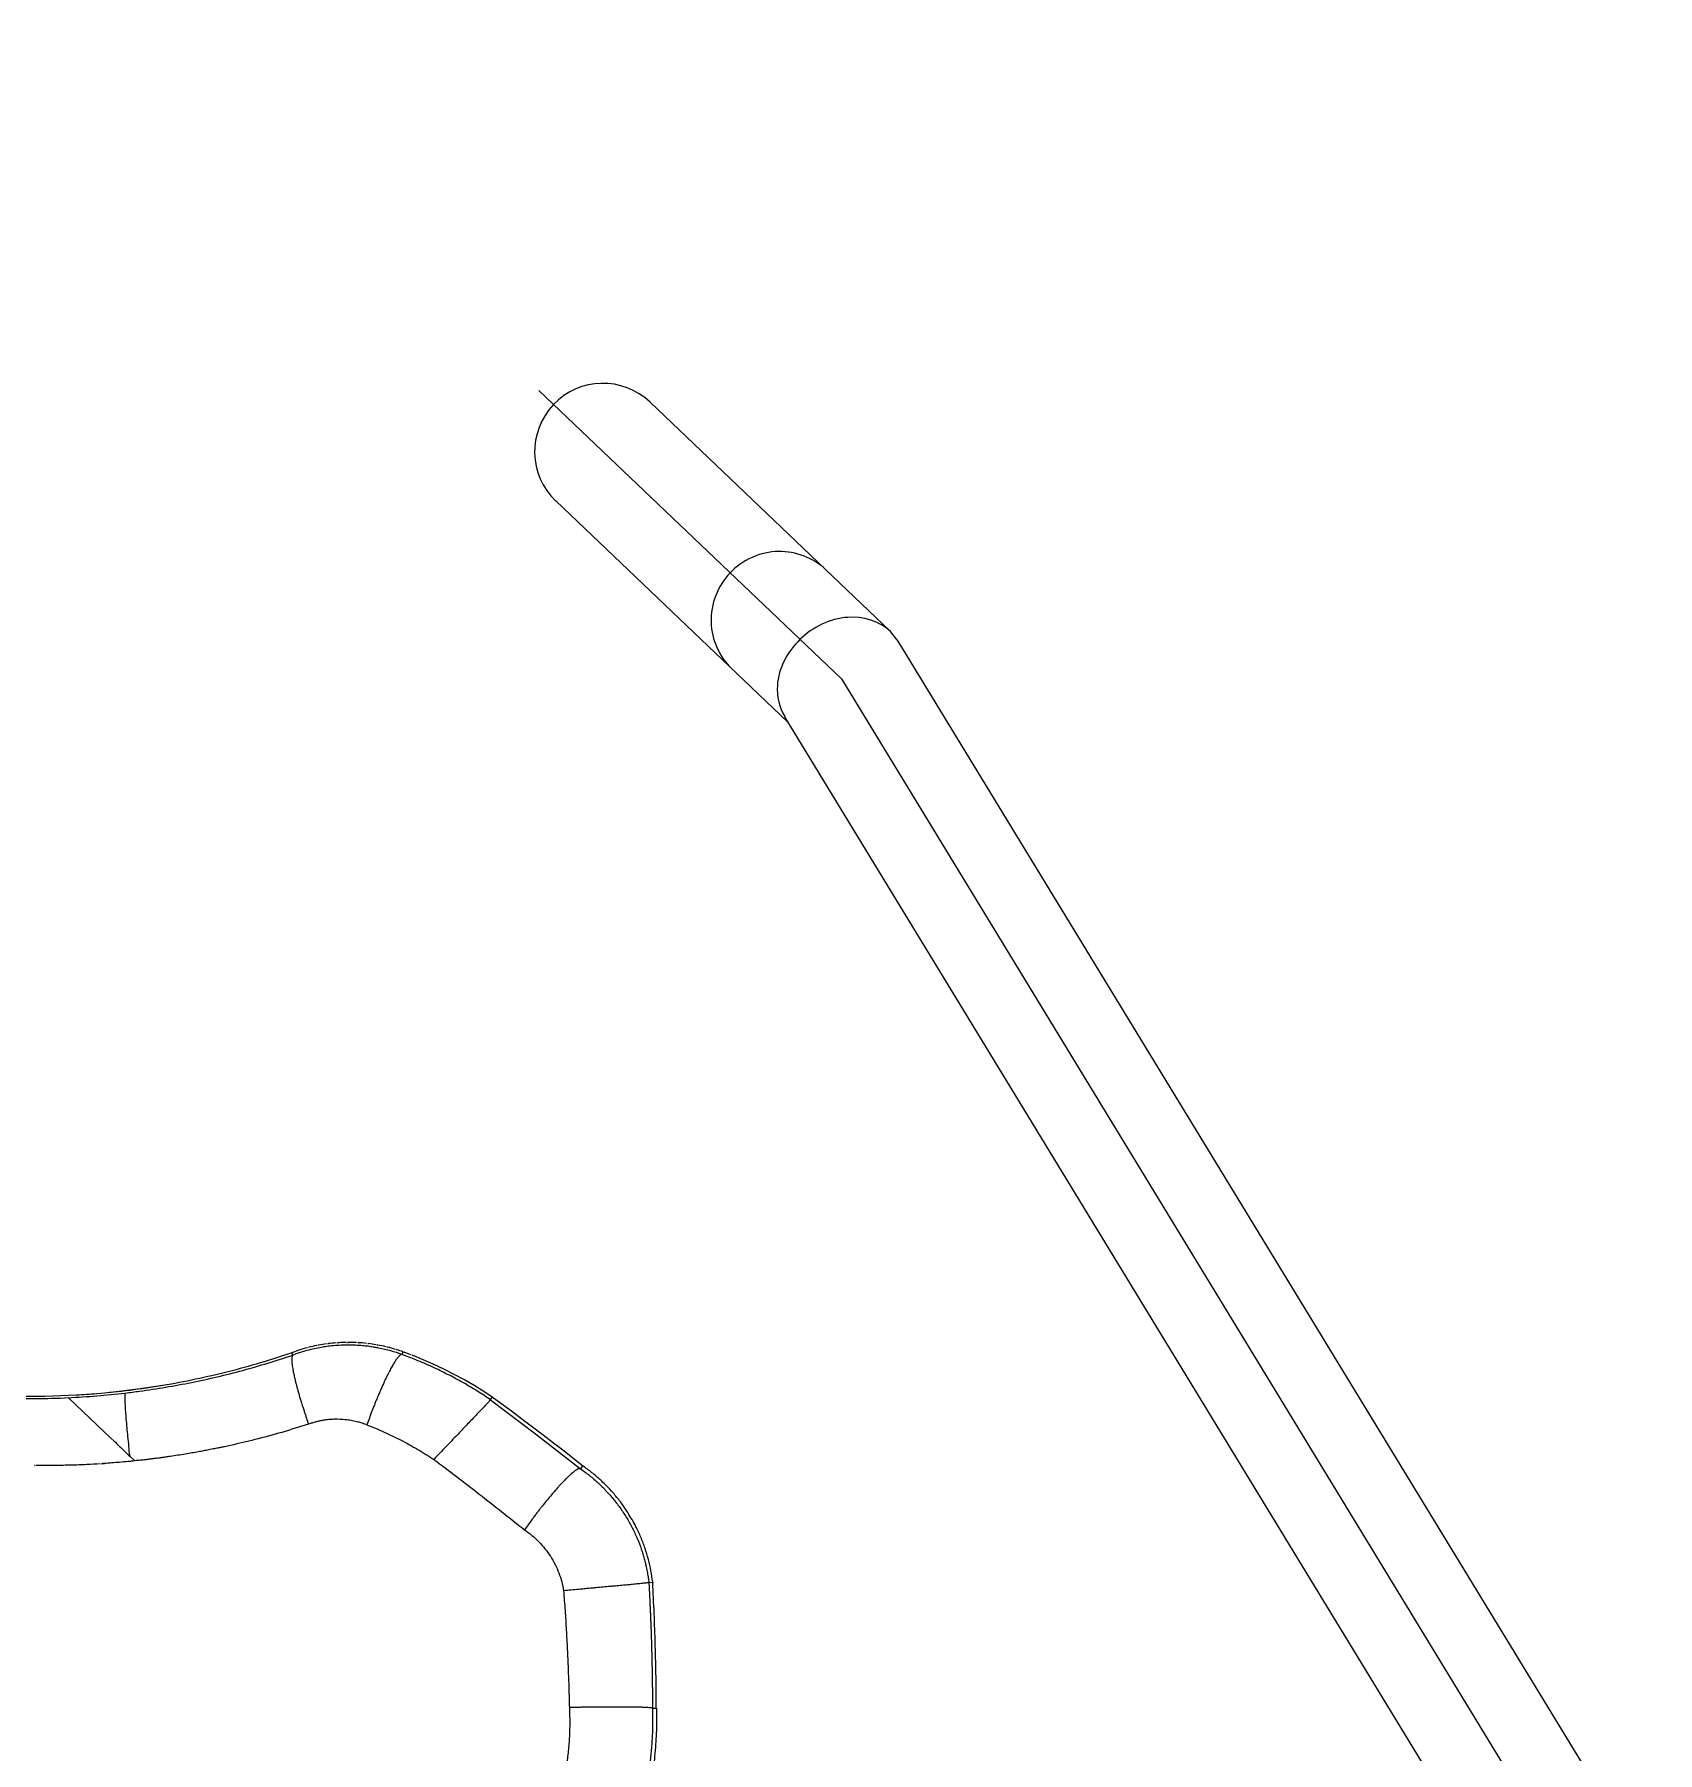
# Model space of a CAD drawing. Header units: millimetres. Extents: x 1145859089 to 1147511753, y -1047484727 to -1047247487.
# Drawn here: x 1146000061.6 to 1146000465.8, y -1047436193.3 to -1047435765.4 of the extents above; entities that cross this region are included whole.
import ezdxf
from ezdxf.xclip import XClip

# ---------------------------------------------------------------- set-up
doc = ezdxf.new("R2010")
doc.units = ezdxf.units.MM
doc.header["$LTSCALE"] = 100
doc.header["$MEASUREMENT"] = 0
doc.header["$XCLIPFRAME"] = 2
doc.linetypes.add('단지배치도$0$CENTER', pattern=[31, 30, -0.5, 0, -0.5])
doc.layers.get('0').update_dxf_attribs({"linetype": 'CONTINUOUS'})
doc.layers.add('XREF', color=135, linetype='CONTINUOUS')
doc.layers.add('단지배치도$0$W240910', color=135, linetype='CONTINUOUS')

# ---------------------------------------------------------------- blocks, each defined once
blk = doc.blocks.new('단지배치도$0$zw$9902')
at = {"layer": '단지배치도$0$W240910', "linetype": '단지배치도$0$CENTER'}
for p, q in [((62046.45, -64484.84), (62121.76, -64556.64)), ((62121.76, -64556.64), (62310.47, -64866.23))]:
    blk.add_line(p, q, dxfattribs=at)
at = {"layer": '단지배치도$0$W240910', "linetype": 'ByBlock', "ltscale": 20}
for p, q in [((62074.1, -64487.71), (62133.97, -64544.8)), ((62050.64, -64512.32), (62108.41, -64567.4)), ((62135.91, -64547.2), (62133.97, -64544.8)), ((62324.98, -64857.36), (62135.92, -64547.21)), ((62107.58, -64566.05), (62295.95, -64875.07)), ((61984.95, -64724.4), (61978.05, -64726.64)), ((61986.65, -64723.8), (61984.95, -64724.4)), ((61985.17, -64725), (61984.95, -64724.4)), ((61985.17, -64725), (61985.17, -64725)), ((62012.56, -64724.17), (62012.32, -64724.84)), ((62020.1, -64727.22), (62017.03, -64725.9)), ((62022.74, -64728.47), (62020.1, -64727.22)), ((61954.95, -64732.2), (61947.12, -64733.44)), ((62025.35, -64729.79), (62022.74, -64728.47)), ((62027.92, -64731.19), (62025.35, -64729.79)), ((62030.45, -64732.67), (62027.92, -64731.19)), ((61923.41, -64735.3), (61915.48, -64735.29)), ((61931.34, -64734.99), (61923.41, -64735.3)), ((61929.29, -64735.61), (61929.28, -64735.6)), ((61929.29, -64735.61), (61939.82, -64745.65)), ((61947.12, -64733.44), (61939.24, -64734.37)), ((62032.93, -64734.21), (62030.45, -64732.67)), ((62034.79, -64735.44), (62032.93, -64734.21)), ((62034.79, -64735.44), (62034.32, -64736.09)), ((62034.32, -64736.09), (62034.33, -64736.1)), ((62034.33, -64736.1), (62034.34, -64736.11)), ((62034.33, -64736.1), (62034.33, -64736.1)), ((62034.34, -64736.11), (62034.36, -64736.13)), ((62034.36, -64736.13), (62034.37, -64736.14)), ((62034.37, -64736.14), (62034.4, -64736.16)), ((62034.39, -64736.17), (62034.41, -64736.15)), ((62034.41, -64736.15), (62045.6, -64744.59)), ((62036.92, -64737.02), (62034.79, -64735.44)), ((62039.57, -64738.98), (62036.92, -64737.02)), ((62042.21, -64740.96), (62039.57, -64738.98)), ((62044.84, -64742.94), (62042.21, -64740.96)), ((62047.47, -64744.94), (62044.84, -64742.94)), ((62045.6, -64744.59), (62056.77, -64753.29)), ((62050.09, -64746.94), (62047.47, -64744.94)), ((61940.6, -64746.39), (61939.83, -64745.66)), ((62052.7, -64748.96), (62050.09, -64746.94)), ((62055.3, -64750.98), (62052.7, -64748.96)), ((61944.54, -64750.14), (61945.8, -64751.35)), ((61945.83, -64751.34), (61945.8, -64751.35)), ((62020.25, -64751.01), (62020.28, -64750.98)), ((62057.31, -64752.56), (62055.3, -64750.98)), ((62056.76, -64753.29), (62056.77, -64753.29)), ((62057.31, -64752.56), (62056.77, -64753.29)), ((62074.77, -64781.59), (62073.81, -64781.67)), ((62075.42, -64797.24), (62075.42, -64797.09)), ((62075.43, -64797.39), (62075.42, -64797.24)), ((62075.56, -64802.72), (62075.47, -64799.09)), ((62074.71, -64812.92), (62075.68, -64812.9))]:
    blk.add_line(p, q, dxfattribs=at)
at = {"layer": '단지배치도$0$W240910'}
for radius, start in [(5249.43, 201.4083), (5399.43, 202.10162)]:
    blk.add_arc((56819.18, -60798.97), radius, start, 356.71209, dxfattribs=at)
at = {"layer": '단지배치도$0$W240910', "linetype": 'ByBlock', "ltscale": 20}
for centre, radius, start, end in [((62062.37, -64500.02), 17, 46.3647, 226.3647), ((61999.08, -64762.01), 40.19, 104.8255, 108.0269), ((61999.19, -64762.4), 40.59, 104.2759, 104.8318), ((61999.12, -64762.1), 40.28, 101.4057, 104.2789), ((61999.05, -64761.78), 39.95, 100.7635, 101.4026), ((61999.04, -64761.73), 39.9, 97.9218, 100.7633), ((61999.06, -64761.84), 40.01, 97.2465, 97.9236), ((61999.06, -64761.9), 40.07, 94.4225, 97.246), ((61999.07, -64761.94), 40.11, 93.6271, 94.4229), ((61999.06, -64761.92), 40.09, 90.8674, 93.6274), ((61999.06, -64761.85), 40.02, 90.4661, 90.8668), ((61999.06, -64761.81), 39.98, 89.9929, 90.4661), ((61999.06, -64761.89), 40.06, 87.205, 89.9922), ((61999.06, -64761.93), 40.1, 86.4479, 87.2055), ((61999.06, -64761.91), 40.08, 83.6503, 86.4481), ((61999.07, -64761.85), 40.02, 82.9548, 83.6498), ((61999.08, -64761.73), 39.9, 80.1308, 82.9566), ((61999.07, -64761.78), 39.96, 79.4802, 80.1305), ((61999.01, -64762.1), 40.28, 76.6117, 79.4773), ((61998.95, -64762.39), 40.58, 76.0534, 76.6146), ((61999, -64762.18), 40.35, 73.1026, 76.0561), ((61999.36, -64760.98), 39.1, 72.5015, 73.0864), ((61999.62, -64760.14), 38.22, 70.2149, 72.5079), ((61979.32, -64816.99), 98.59, 70.0921, 70.2921), ((61979.2, -64817.3), 98.93, 69.0366, 70.0916), ((61979.08, -64817.63), 99.28, 68.752, 69.0371), ((61978.94, -64817.97), 99.65, 67.5242, 68.7514), ((61919.59, -64531.14), 204.69, 270.4065, 272.7158), ((61919.98, -64535.21), 200.61, 272.6566, 276.7086), ((61919.69, -64532.8), 203.03, 276.7106, 277.7352), ((61921.45, -64716.46), 36.03, 268.9828, 269.6505), ((62037.18, -64785.86), 37.83, 6.4843, 6.6183), ((61466.61, -64814.87), 609.06, 1.67332, 3.13284), ((61466.61, -64814.87), 609.06, 0.18551, 1.64511)]:
    blk.add_arc(centre, radius, start, end, dxfattribs=at)
for points, knots in [([(62117.88, -64529.45), (62114.83, -64526.55), (62105.88, -64522.99), (62097.07, -64527.02), (62094.03, -64530.2)], [0, 0, 0, 0, 12.628093, 25.824969, 25.824969, 25.824969, 25.824969]), ([(62094.03, -64530.2), (62091, -64533.39), (62087.39, -64542.38), (62091.37, -64551.15), (62094.42, -64554.06)], [0, 0, 0, 0, 13.196875, 25.824969, 25.824969, 25.824969, 25.824969]), ([(62111.43, -64546.79), (62108.37, -64549.76), (62104.6, -64556.54), (62106.3, -64563.72), (62107.63, -64566.02)], [0, 0, 0, 0, 12.781271, 20.745186, 20.745186, 20.745186, 20.745186]), ([(61998.74, -64722.51), (61998.06, -64722.51), (61996.76, -64722.55), (61994.92, -64722.7), (61993.31, -64722.9), (61991.71, -64723.17), (61990.06, -64723.51), (61988.34, -64723.95), (61986.72, -64724.45), (61985.67, -64724.81), (61985.17, -64725)], [0, 0, 0, 0, 2.059288, 3.899753, 5.5213, 6.923845, 8.779453, 10.55639, 12.254625, 13.874128, 13.874128, 13.874128, 13.874128]), ([(62012.32, -64724.84), (62011.42, -64724.52), (62009.5, -64723.91), (62007.25, -64723.37), (62005.76, -64723.1), (62005.11, -64722.99), (62004.54, -64722.9), (62003.65, -64722.78), (62002.38, -64722.65), (62000.67, -64722.53), (61999.42, -64722.5), (61998.74, -64722.51)], [0, 0, 0, 0, 2.881319, 6.031147, 6.947928, 7.421278, 8.001605, 8.688921, 10.100092, 11.819439, 13.847041, 13.847041, 13.847041, 13.847041]), ([(61978.26, -64726.57), (61977.86, -64726.7), (61974.8, -64727.62), (61969.06, -64729.21), (61960.97, -64731.09), (61952.81, -64732.63), (61944.59, -64733.84), (61937.42, -64734.57), (61933, -64734.91), (61931.34, -64734.99)], [0, 0, 0, 0, 1.268591, 9.572434, 17.876043, 26.179379, 34.482432, 42.785216, 47.783932, 47.783932, 47.783932, 47.783932]), ([(61947.02, -64733.98), (61949.18, -64733.69), (61953.5, -64733.03), (61959.95, -64731.84), (61966.34, -64730.44), (61972.69, -64728.83), (61978.97, -64727.03), (61983.11, -64725.7), (61985.17, -64725)], [0, 0, 0, 0, 6.553541, 13.107395, 19.657698, 26.199822, 32.731156, 39.253913, 39.253913, 39.253913, 39.253913]), ([(61985.17, -64725), (61985.06, -64725.08), (61984.92, -64725.44), (61984.89, -64726.12), (61984.95, -64727.14), (61985.12, -64728.28), (61985.34, -64729.47), (61985.58, -64730.57), (61985.82, -64731.57), (61986.04, -64732.45), (61986.26, -64733.27), (61986.5, -64734.16), (61986.8, -64735.12), (61986.95, -64735.81), (61987.09, -64736.15)], [0, 0, 0, 0, 0.386577, 1.061927, 2.075916, 3.430424, 4.511722, 5.705098, 6.82224, 7.590985, 8.436215, 9.358547, 10.356819, 11.46101, 11.46101, 11.46101, 11.46101]), ([(62012.32, -64724.84), (62012.01, -64724.84), (62011.51, -64725.34), (62010.97, -64726.02), (62010.45, -64726.81), (62009.92, -64727.71), (62009.33, -64728.77), (62008.84, -64729.73), (62008.46, -64730.52), (62008.19, -64731.08), (62007.94, -64731.62), (62007.71, -64732.12), (62007.49, -64732.6), (62007.28, -64733.07), (62007.08, -64733.54), (62006.89, -64733.97), (62006.7, -64734.42), (62006.51, -64734.87), (62006.28, -64735.41), (62006.01, -64736.06), (62005.71, -64736.81), (62005.42, -64737.53), (62005.14, -64738.24), (62004.75, -64739.27), (62004.22, -64740.68), (62003.82, -64741.82), (62003.62, -64742.38)], [0, 0, 0, 0, 0.930778, 1.822635, 2.698098, 3.748874, 4.966424, 6.336361, 6.979675, 7.601023, 8.194445, 8.754886, 9.278129, 9.760713, 10.311777, 10.788105, 11.186525, 11.766369, 12.258329, 12.951947, 13.874187, 14.693756, 15.269929, 16.166147, 18.008381, 19.783573, 19.783573, 19.783573, 19.783573]), ([(62023.68, -64729.79), (62022.43, -64729.15), (62019.83, -64727.88), (62016.04, -64726.24), (62013.49, -64725.27), (62012.32, -64724.84)], [0, 0, 0, 0, 4.22334, 8.664264, 12.398343, 12.398343, 12.398343, 12.398343]), ([(62034.32, -64736.09), (62033.25, -64735.36), (62031, -64733.9), (62027.46, -64731.78), (62024.97, -64730.44), (62023.68, -64729.79)], [0, 0, 0, 0, 3.913393, 8.038625, 12.375794, 12.375794, 12.375794, 12.375794]), ([(61903.64, -64735.2), (61903.98, -64735.22), (61904.68, -64735.28), (61905.74, -64735.35), (61906.83, -64735.43), (61907.94, -64735.49), (61909.2, -64735.56), (61910.67, -64735.64), (61912.23, -64735.7), (61913.6, -64735.75), (61914.64, -64735.77), (61915.37, -64735.79), (61915.96, -64735.8), (61916.5, -64735.81), (61917.09, -64735.82), (61917.7, -64735.83), (61919.02, -64735.84), (61920.13, -64735.84), (61921.04, -64735.83)], [0, 0, 0, 0, 1.037321, 2.099868, 3.187633, 4.3006, 5.438746, 6.993786, 8.715072, 10.120908, 11.0973, 11.829743, 12.31834, 12.85877, 13.470586, 14.082351, 14.694073, 17.418788, 17.418788, 17.418788, 17.418788]), ([(61943.42, -64734.44), (61943.31, -64734.7), (61943.31, -64735.3), (61943.32, -64736.29), (61943.38, -64737.55), (61943.48, -64739.13), (61943.62, -64740.99), (61943.81, -64743.07), (61943.95, -64744.53), (61944.02, -64745.28)], [0, 0, 0, 0, 0.826395, 1.745737, 3.011497, 4.60525, 6.488135, 8.602852, 10.877877, 10.877877, 10.877877, 10.877877]), ([(61987.09, -64736.15), (61987.19, -64736.39), (61987.3, -64736.88), (61987.52, -64737.54), (61987.71, -64738.12), (61987.87, -64738.63), (61988.15, -64739.47), (61988.6, -64740.63), (61988.82, -64741.74), (61989.1, -64742.2)], [0, 0, 0, 0, 0.785509, 1.485574, 2.097317, 2.619131, 3.08624, 4.748278, 6.376057, 6.376057, 6.376057, 6.376057]), ([(62034.4, -64736.16), (62034.19, -64736.13), (62033.99, -64736.7), (62033.47, -64737.09), (62032.92, -64737.72), (62032.23, -64738.43), (62031.43, -64739.28), (62030.51, -64740.24), (62029.49, -64741.31), (62028.38, -64742.47), (62027.19, -64743.71), (62026, -64745.03), (62025.08, -64745.83), (62024.72, -64746.32)], [0, 0, 0, 0, 0.629204, 1.261724, 2.07872, 3.077214, 4.249248, 5.58909, 7.074568, 8.680518, 10.40106, 12.208852, 14.032259, 14.032259, 14.032259, 14.032259]), ([(61989.1, -64742.2), (61986.88, -64742.88), (61982.45, -64744.29), (61975.96, -64746.02), (61971.18, -64747.15), (61968.39, -64747.76), (61967.33, -64747.98), (61966.4, -64748.17), (61965.24, -64748.4), (61964.37, -64748.58), (61963.88, -64748.67)], [0, 0, 0, 0, 6.970844, 13.960153, 20.130537, 21.704696, 22.517268, 23.38058, 24.5609, 26.059001, 26.059001, 26.059001, 26.059001]), ([(62003.62, -64742.38), (62003.48, -64742.33), (62003.1, -64742.18), (62002.36, -64741.94), (62001.3, -64741.63), (62000.26, -64741.39), (61999.36, -64741.24), (61998.13, -64741.06), (61996.83, -64740.97), (61995.5, -64740.98), (61994.77, -64741.02), (61994.13, -64741.07), (61993.61, -64741.12), (61993.12, -64741.19), (61992.66, -64741.26), (61992.2, -64741.34), (61991.76, -64741.43), (61991.31, -64741.54), (61990.7, -64741.69), (61989.97, -64741.9), (61989.39, -64742.1), (61989.1, -64742.2)], [0, 0, 0, 0, 0.447889, 1.227569, 2.33458, 3.761479, 4.417731, 5.072633, 7.479468, 8.321554, 9.059096, 9.691757, 10.219254, 10.641465, 11.188179, 11.598801, 12.056191, 12.53337, 12.98429, 13.920151, 14.827012, 14.827012, 14.827012, 14.827012]), ([(62003.62, -64742.38), (62005.07, -64742.92), (62007.94, -64744.13), (62012.17, -64746.16), (62016.29, -64748.45), (62018.94, -64750.14), (62020.25, -64751.01)], [0, 0, 0, 0, 4.654605, 9.339655, 14.057769, 18.772347, 18.772347, 18.772347, 18.772347]), ([(61940.6, -64746.38), (61941.12, -64746.8), (61941.9, -64747.67), (61943.01, -64748.68), (61943.84, -64749.48), (61944.31, -64749.93), (61944.54, -64750.14)], [0, 0, 0, 0, 1.999883, 3.490576, 4.503334, 5.445999, 5.445999, 5.445999, 5.445999]), ([(61944.02, -64745.28), (61944.1, -64746.09), (61944.36, -64747.69), (61944.26, -64749.38), (61944.54, -64750.14)], [0, 0, 0, 0, 2.444196, 4.888729, 4.888729, 4.888729, 4.888729]), ([(61963.88, -64748.67), (61963.46, -64748.75), (61962.58, -64748.92), (61961.18, -64749.17), (61959.61, -64749.45), (61957.87, -64749.74), (61956.08, -64750.02), (61954.52, -64750.26), (61953.33, -64750.43), (61952.51, -64750.54), (61951.92, -64750.62), (61951.37, -64750.69), (61950.9, -64750.75), (61950.26, -64750.83), (61949.51, -64750.94), (61948.87, -64750.97), (61948.54, -64751.04)], [0, 0, 0, 0, 1.265254, 2.693625, 4.284414, 6.036974, 7.976404, 9.718938, 10.766561, 11.591929, 12.194976, 12.575584, 13.246166, 13.62651, 14.499451, 15.521988, 15.521988, 15.521988, 15.521988]), ([(62024.72, -64746.32), (62024.3, -64746.87), (62023.22, -64747.8), (62021.84, -64749.43), (62020.69, -64750.37), (62020.28, -64750.98)], [0, 0, 0, 0, 2.066728, 4.230388, 6.431366, 6.431366, 6.431366, 6.431366]), ([(61929.9, -64752.41), (61928.6, -64752.44), (61925.71, -64752.51), (61922.82, -64752.5), (61921.23, -64752.49)], [0, 0, 0, 0, 3.899777, 8.674294, 8.674294, 8.674294, 8.674294]), ([(61937.22, -64752.08), (61936.1, -64752.14), (61933.66, -64752.29), (61931.22, -64752.38), (61929.9, -64752.41)], [0, 0, 0, 0, 3.379338, 7.331471, 7.331471, 7.331471, 7.331471]), ([(61938.24, -64752), (61938.02, -64752.02), (61937.68, -64752.05), (61937.34, -64752.06), (61937.22, -64752.06)], [0, 0, 0, 0, 0.674098, 1.017934, 1.017934, 1.017934, 1.017934]), ([(61945.8, -64751.35), (61945.64, -64751.36), (61945.09, -64751.42), (61943.82, -64751.55), (61941.46, -64751.76), (61939.49, -64751.91), (61938.24, -64752)], [0, 0, 0, 0, 0.462729, 1.684278, 3.813673, 7.586353, 7.586353, 7.586353, 7.586353]), ([(61948.54, -64751.04), (61948.1, -64751.13), (61947.19, -64751.21), (61946.27, -64751.23), (61945.83, -64751.34)], [0, 0, 0, 0, 1.361949, 2.732032, 2.732032, 2.732032, 2.732032]), ([(62020.28, -64750.98), (62024.08, -64753.79), (62031.63, -64759.61), (62039.1, -64765.53), (62042.86, -64768.52)], [0, 0, 0, 0, 14.1958, 28.595231, 28.595231, 28.595231, 28.595231]), ([(62056.76, -64753.29), (62056.54, -64753.21), (62056.08, -64753.41), (62055.51, -64753.76), (62054.98, -64754.17), (62054.46, -64754.61), (62053.96, -64755.06), (62053.32, -64755.67), (62052.52, -64756.48), (62051.7, -64757.36), (62050.94, -64758.19), (62050.28, -64758.95), (62049.44, -64759.92), (62048.45, -64761.12), (62047.52, -64762.27), (62046.77, -64763.22), (62046.21, -64763.94), (62045.64, -64764.7), (62045.15, -64765.35), (62044.74, -64765.9), (62044.3, -64766.5), (62043.67, -64767.37), (62043.15, -64768.1), (62042.86, -64768.52)], [0, 0, 0, 0, 0.69204, 1.293281, 2.081195, 2.671542, 3.340075, 4.085625, 5.342847, 6.754984, 7.695639, 8.708164, 9.789286, 11.528422, 13.386865, 14.242456, 15.149533, 16.103876, 17.100029, 17.607413, 18.147031, 19.321034, 20.845298, 20.845298, 20.845298, 20.845298]), ([(62056.76, -64753.29), (62057.54, -64753.83), (62059.06, -64754.96), (62061.22, -64756.82), (62063.24, -64758.83), (62065.12, -64760.98), (62066.84, -64763.26), (62067.88, -64764.86), (62068.37, -64765.67)], [0, 0, 0, 0, 2.841708, 5.691442, 8.544539, 11.396169, 14.246509, 17.100018, 17.100018, 17.100018, 17.100018]), ([(62068.6, -64764.23), (62068.27, -64763.73), (62067.4, -64762.42), (62065.87, -64760.4), (62063.95, -64758.21), (62061.88, -64756.16), (62059.69, -64754.28), (62058.15, -64753.14), (62057.38, -64752.6)], [0, 0, 0, 0, 1.793111, 4.704543, 7.615341, 10.525352, 13.434601, 16.259769, 16.259769, 16.259769, 16.259769]), ([(62068.37, -64765.67), (62068.85, -64766.48), (62069.76, -64768.13), (62070.96, -64770.7), (62071.77, -64772.85), (62072.32, -64774.52), (62072.66, -64775.69), (62072.96, -64776.87), (62073.23, -64778.06), (62073.46, -64779.25), (62073.66, -64780.45), (62073.76, -64781.25), (62073.81, -64781.67)], [0, 0, 0, 0, 2.820202, 5.652012, 8.49461, 9.712081, 10.930023, 12.147749, 13.367822, 14.589538, 15.767534, 17.021847, 17.021847, 17.021847, 17.021847]), ([(62074.76, -64781.5), (62074.65, -64780.57), (62074.36, -64778.68), (62073.73, -64775.87), (62072.89, -64773.08), (62071.85, -64770.36), (62070.49, -64767.36), (62069.26, -64765.4), (62068.6, -64764.23)], [0, 0, 0, 0, 2.819755, 5.728449, 8.637903, 11.548144, 14.459024, 18.488384, 18.488384, 18.488384, 18.488384]), ([(62042.86, -64768.52), (62043.5, -64768.94), (62044.72, -64769.88), (62046.43, -64771.45), (62047.96, -64773.19), (62049.32, -64775.08), (62050.48, -64777.09), (62051.42, -64779.22), (62052.15, -64781.42), (62052.45, -64782.94), (62052.59, -64783.7)], [0, 0, 0, 0, 2.306838, 4.611291, 6.936627, 9.255405, 11.580621, 13.895868, 16.219767, 18.529919, 18.529919, 18.529919, 18.529919]), ([(62073.81, -64781.67), (62073.67, -64781.71), (62073.37, -64781.72), (62072.94, -64781.79), (62072.46, -64781.83), (62071.9, -64781.89), (62071.25, -64781.96), (62070.53, -64782.03), (62069.6, -64782.12), (62068.45, -64782.23), (62067.3, -64782.33), (62066.3, -64782.43), (62065.46, -64782.5), (62064.61, -64782.58), (62063.45, -64782.69), (62061.99, -64782.82), (62060.39, -64782.97), (62058.95, -64783.1), (62057.66, -64783.22), (62056.16, -64783.36), (62054.47, -64783.52), (62053.21, -64783.64), (62052.59, -64783.7)], [0, 0, 0, 0, 0.449201, 0.870347, 1.312687, 1.899182, 2.550008, 3.276556, 4.068677, 5.35636, 6.730825, 7.54418, 8.381339, 9.237518, 10.107956, 11.873008, 13.640881, 14.924686, 16.222354, 17.522148, 19.450202, 21.319987, 21.319987, 21.319987, 21.319987]), ([(62073.81, -64781.67), (62073.83, -64781.94), (62073.86, -64782.52), (62073.91, -64783.47), (62073.96, -64784.56), (62074.02, -64785.77), (62074.08, -64786.98), (62074.12, -64787.97), (62074.16, -64788.7), (62074.18, -64789.22), (62074.21, -64789.86), (62074.24, -64790.64), (62074.28, -64791.66), (62074.32, -64792.83), (62074.37, -64794.2), (62074.42, -64795.75), (62074.47, -64797.41), (62074.52, -64799.1), (62074.55, -64800.65), (62074.58, -64801.96), (62074.6, -64803.04), (62074.62, -64803.89), (62074.63, -64804.52), (62074.64, -64805.14), (62074.65, -64805.72), (62074.66, -64806.37), (62074.67, -64807.13), (62074.68, -64808.12), (62074.69, -64809.26), (62074.7, -64810.34), (62074.7, -64811.3), (62074.71, -64812.14), (62074.71, -64812.67), (62074.71, -64812.92)], [0, 0, 0, 0, 0.80711, 1.754338, 2.84172, 4.087611, 5.393996, 6.473409, 7.071229, 7.566506, 8.043536, 8.992257, 9.912858, 11.090715, 12.525852, 14.02463, 15.734029, 17.518769, 19.069157, 20.385203, 21.466948, 22.314447, 22.927752, 23.371117, 24.15612, 24.685855, 25.311787, 26.418611, 27.664944, 28.725321, 29.678608, 30.524851, 31.264089, 31.264089, 31.264089, 31.264089]), ([(62052.59, -64783.7), (62052.68, -64785.34), (62052.96, -64788.58), (62053.24, -64793.43), (62053.5, -64798.25), (62053.71, -64803.1), (62053.9, -64807.94), (62053.96, -64811.18), (62054.01, -64812.76)], [0, 0, 0, 0, 4.921841, 9.776253, 14.561525, 19.395995, 24.336611, 29.104186, 29.104186, 29.104186, 29.104186]), ([(62054.01, -64812.76), (62054.05, -64813.97), (62054.15, -64816.38), (62054.05, -64819.99), (62053.77, -64823.59), (62053.3, -64827.17), (62052.62, -64830.83), (62051.71, -64834.56), (62050.61, -64838.13), (62049.41, -64841.45), (62048.03, -64844.46), (62047.27, -64846.58), (62046.61, -64847.47)], [0, 0, 0, 0, 3.632436, 7.214714, 10.835867, 14.452148, 18.050733, 22.006283, 25.937991, 29.263585, 32.581286, 35.905004, 35.905004, 35.905004, 35.905004]), ([(62074.71, -64812.92), (62074.57, -64812.8), (62074.15, -64812.84), (62073.55, -64812.76), (62072.81, -64812.74), (62071.91, -64812.7), (62070.83, -64812.68), (62069.58, -64812.66), (62068.36, -64812.64), (62067.2, -64812.64), (62066.07, -64812.63), (62064.87, -64812.64), (62063.71, -64812.64), (62062.6, -64812.65), (62061.28, -64812.66), (62059.7, -64812.67), (62058.19, -64812.69), (62056.91, -64812.71), (62055.86, -64812.73), (62054.87, -64812.75), (62054.27, -64812.76), (62054.02, -64812.76)], [0, 0, 0, 0, 0.545333, 1.111264, 1.856496, 2.751032, 3.830629, 5.089486, 6.515796, 7.489334, 8.559229, 9.904418, 11.101251, 12.041752, 13.209308, 15.065064, 16.801774, 17.73696, 18.900637, 19.937199, 20.706411, 20.706411, 20.706411, 20.706411]), ([(62074.71, -64812.92), (62074.71, -64813.12), (62074.73, -64813.61), (62074.74, -64814.43), (62074.75, -64815.29), (62074.74, -64816.08), (62074.74, -64816.78), (62074.73, -64817.5), (62074.7, -64818.59), (62074.64, -64820.08), (62074.53, -64821.91), (62074.38, -64823.7), (62074.18, -64825.75), (62073.87, -64828.24), (62073.39, -64831.22), (62072.79, -64834.28), (62072.09, -64837.32), (62071.55, -64839.33), (62071.26, -64840.33)], [0, 0, 0, 0, 0.617661, 1.4687, 2.464813, 3.195171, 3.821585, 4.585677, 5.349337, 7.081726, 9.06618, 10.854362, 12.448485, 15.256615, 18.373099, 21.499443, 24.623924, 27.737325, 27.737325, 27.737325, 27.737325]), ([(62075.68, -64812.9), (62075.73, -64814.77), (62075.73, -64818.51), (62075.38, -64824.1), (62074.68, -64829.67), (62073.74, -64834.67), (62072.98, -64837.8), (62072.63, -64839.11)], [0, 0, 0, 0, 5.604747, 11.209491, 16.814234, 22.41898, 26.475197, 26.475197, 26.475197, 26.475197])]:
    blk.add_open_spline(points, degree=3, knots=knots, dxfattribs=at)
for points in [[(62123.32, -64541.29), (62118.96, -64541.56), (62114.57, -64543.75), (62111.43, -64546.79)], [(62133.97, -64544.8), (62131.29, -64542.19), (62127.05, -64541.05), (62123.32, -64541.29)]]:
    blk.add_open_spline(points, degree=3, dxfattribs=at)
blk = doc.blocks.new('단지배치도')
blk.add_blockref('단지배치도$0$zw$9902', (141034.19, 142437.16))

msp = doc.modelspace()

# ---------------------------------------------------------------- block references
at = {"layer": 'XREF'}
ref = msp.add_blockref('단지배치도', (1145797106.633357, -1047513806.462535), dxfattribs=at)
XClip(ref).set_block_clipping_path([(72982.4064819524, 34919.7593965298), (360382.4067475507, 255319.7593436697)])

doc.saveas('drawing.dxf')
